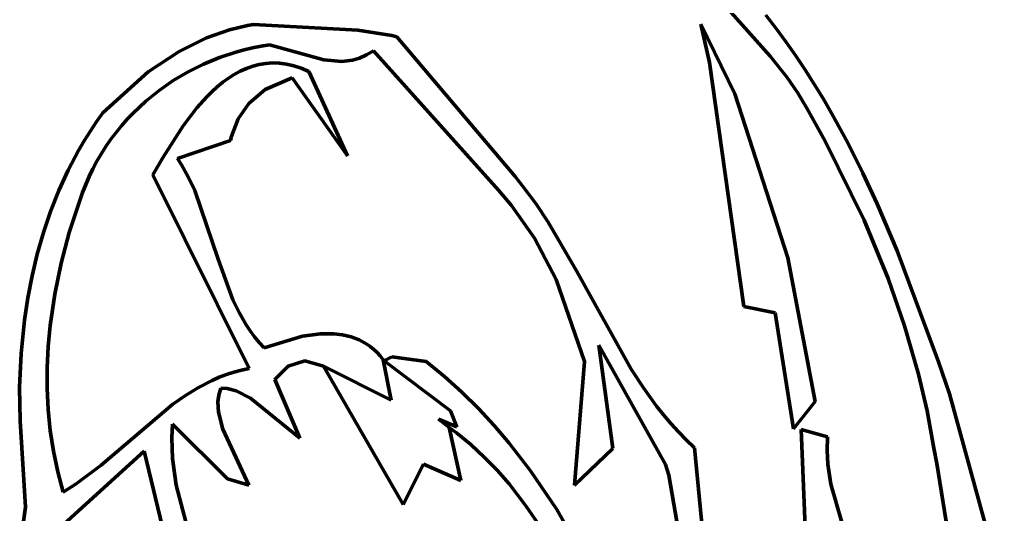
# Model space of a CAD drawing. Header units: millimetres. Extents: x 0 to 8.3, y 0 to 12.4.
# Drawn here: x 6.742 to 7.703, y 4.005 to 4.489 of the extents above; entities that cross this region are included whole.
import ezdxf

# ---------------------------------------------------------------- set-up
doc = ezdxf.new("R2010")
doc.units = ezdxf.units.MM
for name, color, linetype, lineweight in [('color#7c7c7cff', 7, 'CONTINUOUS', 100), ('color#c5c5c5ff', 7, 'CONTINUOUS', 100), ('color#ffffffff', 7, 'CONTINUOUS', 100)]:
    doc.layers.add(name, color=color, linetype=linetype, lineweight=lineweight)

msp = doc.modelspace()

# ---------------------------------------------------------------- linework, layer by layer
at = {"layer": 'color#7c7c7cff'}
for p, q in [((7.47613, 4.45318), (7.39878, 4.5396)), ((7.47177, 4.49311), (7.48192, 4.48007)), ((6.94708, 4.47893), (6.96454, 4.48307)), ((6.96454, 4.48307), (6.97046, 4.48408)), ((6.97046, 4.48408), (7.07268, 4.47847)), ((7.40837, 4.48458), (7.44153, 4.4164)), ((7.41661, 4.44684), (7.40837, 4.48458)), ((6.92454, 4.47101), (6.94708, 4.47893)), ((7.07268, 4.47847), (7.10599, 4.47334)), ((7.10599, 4.47334), (7.11065, 4.47207)), ((7.11065, 4.47207), (7.2266, 4.33531)), ((7.48192, 4.48007), (7.49173, 4.4668)), ((6.89766, 4.45775), (6.92454, 4.47101)), ((6.9779, 4.46283), (6.96959, 4.46123)), ((6.98627, 4.46411), (6.9779, 4.46283)), ((7.0393, 4.44951), (6.98627, 4.46411)), ((7.49173, 4.4668), (7.50122, 4.45331)), ((6.86751, 4.43778), (6.89766, 4.45775)), ((6.95319, 4.45711), (6.93716, 4.45181)), ((6.96135, 4.45932), (6.95319, 4.45711)), ((6.96959, 4.46123), (6.96135, 4.45932)), ((7.08124, 4.45433), (7.07433, 4.45132)), ((7.08811, 4.45848), (7.08124, 4.45433)), ((7.21034, 4.32199), (7.08811, 4.45848)), ((7.49267, 4.4322), (7.47613, 4.45318)), ((7.50122, 4.45331), (7.51039, 4.43961)), ((6.92156, 4.44536), (6.90648, 4.4378)), ((6.93716, 4.45181), (6.92156, 4.44536)), ((6.96356, 4.44116), (6.96972, 4.44336)), ((6.96972, 4.44336), (6.97603, 4.44501)), ((6.97603, 4.44501), (6.9825, 4.44607)), ((6.9825, 4.44607), (6.98913, 4.44651)), ((6.98913, 4.44651), (6.99592, 4.44629)), ((6.99592, 4.44629), (7.00287, 4.44537)), ((7.00287, 4.44537), (7.00998, 4.44372)), ((7.00998, 4.44372), (7.01724, 4.4413)), ((7.0569, 4.44808), (7.0393, 4.44951)), ((7.06738, 4.44935), (7.0569, 4.44808)), ((7.07433, 4.45132), (7.06738, 4.44935)), ((7.45046, 4.20813), (7.41661, 4.44684)), ((6.82297, 4.39773), (6.86751, 4.43778)), ((6.90648, 4.4378), (6.89199, 4.42919)), ((6.94602, 4.4316), (6.95171, 4.43524)), ((6.95171, 4.43524), (6.95756, 4.43844)), ((6.95756, 4.43844), (6.96356, 4.44116)), ((7.01724, 4.4413), (7.02467, 4.43808)), ((7.02467, 4.43808), (7.06236, 4.35566)), ((7.51039, 4.43961), (7.51926, 4.42571)), ((6.89199, 4.42919), (6.87816, 4.41957)), ((6.93509, 4.42314), (6.94048, 4.42755)), ((6.94048, 4.42755), (6.94602, 4.4316)), ((7.00823, 4.43184), (6.98202, 4.42046)), ((7.06236, 4.35566), (7.00823, 4.43184)), ((7.50282, 4.41754), (7.49267, 4.4322)), ((7.51926, 4.42571), (7.52784, 4.41163)), ((6.87816, 4.41957), (6.86507, 4.40898)), ((6.92477, 4.41333), (6.92986, 4.41838)), ((6.92986, 4.41838), (6.93509, 4.42314)), ((6.98202, 4.42046), (6.96584, 4.40686)), ((7.44153, 4.4164), (7.49323, 4.25582)), ((7.51208, 4.40221), (7.50282, 4.41754)), ((6.86507, 4.40898), (6.8528, 4.39747)), ((6.91505, 4.40248), (6.92477, 4.41333)), ((6.96584, 4.40686), (6.95546, 4.39191)), ((7.52784, 4.41163), (7.53614, 4.39736)), ((6.81662, 4.38874), (6.82297, 4.39773)), ((6.8528, 4.39747), (6.84699, 4.39138)), ((6.90159, 4.38486), (6.91505, 4.40248)), ((7.52993, 4.36998), (7.51208, 4.40221)), ((7.53614, 4.39736), (7.55195, 4.36835)), ((6.81057, 4.37959), (6.81662, 4.38874)), ((6.84142, 4.38508), (6.83609, 4.37857)), ((6.84699, 4.39138), (6.84142, 4.38508)), ((6.88206, 4.35434), (6.90159, 4.38486)), ((6.95546, 4.39191), (6.94875, 4.37394)), ((6.80479, 4.37029), (6.81057, 4.37959)), ((6.83609, 4.37857), (6.83101, 4.37185)), ((6.7993, 4.36083), (6.80479, 4.37029)), ((6.83101, 4.37185), (6.82619, 4.36494)), ((6.94802, 4.37066), (6.89603, 4.35289)), ((6.94875, 4.37394), (6.94802, 4.37066)), ((7.56797, 4.29271), (7.52993, 4.36998)), ((7.55195, 4.36835), (7.56679, 4.33877)), ((6.78913, 4.34149), (6.7993, 4.36083)), ((6.82164, 4.35784), (6.81737, 4.35056)), ((6.82619, 4.36494), (6.82164, 4.35784)), ((6.81737, 4.35056), (6.81339, 4.34309)), ((6.87205, 4.33693), (6.88206, 4.35434)), ((6.89603, 4.35289), (6.89996, 4.34692)), ((6.89996, 4.34692), (6.90699, 4.33459)), ((6.78004, 4.32164), (6.78913, 4.34149)), ((6.81339, 4.34309), (6.80971, 4.33545)), ((6.96635, 4.14768), (6.87205, 4.33693)), ((7.56679, 4.33877), (7.58075, 4.3087)), ((6.80634, 4.32764), (6.80329, 4.31966)), ((6.80971, 4.33545), (6.80634, 4.32764)), ((6.90699, 4.33459), (6.91308, 4.32182)), ((7.2266, 4.33531), (7.23357, 4.32677)), ((6.77199, 4.30134), (6.78004, 4.32164)), ((6.80329, 4.31966), (6.7903, 4.28071)), ((6.91308, 4.32182), (6.93594, 4.25468)), ((7.22314, 4.30705), (7.21034, 4.32199)), ((7.23357, 4.32677), (7.24671, 4.30912)), ((7.24671, 4.30912), (7.25892, 4.29085)), ((7.58075, 4.3087), (7.60025, 4.26287)), ((6.76495, 4.28063), (6.77199, 4.30134)), ((7.24554, 4.27503), (7.22314, 4.30705)), ((7.25892, 4.29085), (7.28668, 4.24325)), ((7.59145, 4.23582), (7.56797, 4.29271)), ((6.75891, 4.25959), (6.76495, 4.28063)), ((6.7903, 4.28071), (6.78231, 4.25081)), ((7.26676, 4.23474), (7.24554, 4.27503)), ((7.60025, 4.26287), (7.64074, 4.15414)), ((6.75382, 4.23825), (6.75891, 4.25959)), ((6.78231, 4.25081), (6.77599, 4.22045)), ((6.93594, 4.25468), (6.95039, 4.21497)), ((7.49323, 4.25582), (7.51996, 4.11552)), ((7.28668, 4.24325), (7.34019, 4.14691)), ((6.74966, 4.21669), (6.75382, 4.23825)), ((7.29449, 4.15459), (7.26676, 4.23474)), ((7.60762, 4.18936), (7.59145, 4.23582)), ((6.74639, 4.19496), (6.74966, 4.21669)), ((6.77599, 4.22045), (6.77149, 4.18979)), ((6.95039, 4.21497), (6.95646, 4.20236)), ((6.95646, 4.20236), (6.96348, 4.19023)), ((7.48087, 4.20216), (7.45046, 4.20813)), ((7.49896, 4.08862), (7.48087, 4.20216)), ((6.74312, 4.16218), (6.74639, 4.19496)), ((6.77149, 4.18979), (6.76958, 4.16924)), ((6.96348, 4.19023), (6.96739, 4.18436)), ((6.96739, 4.18436), (6.97162, 4.17865)), ((7.62121, 4.1421), (7.60762, 4.18936)), ((6.97162, 4.17865), (6.97617, 4.1731)), ((6.98108, 4.16772), (7.01862, 4.1794)), ((7.01862, 4.1794), (7.03624, 4.18168)), ((7.03624, 4.18168), (7.04929, 4.18161)), ((7.04929, 4.18161), (7.05777, 4.18055)), ((7.05777, 4.18055), (7.06598, 4.17859)), ((7.06598, 4.17859), (7.07384, 4.17563)), ((7.07384, 4.17563), (7.08127, 4.17158)), ((6.76958, 4.16924), (6.76858, 4.14865)), ((6.97617, 4.1731), (6.98108, 4.16772)), ((7.08127, 4.17158), (7.08481, 4.16913)), ((7.08481, 4.16913), (7.08821, 4.16637)), ((7.08821, 4.16637), (7.09147, 4.1633)), ((7.37366, 4.05364), (7.30846, 4.17052)), ((7.30846, 4.17052), (7.32205, 4.06951)), ((6.74171, 4.12933), (6.74312, 4.16218)), ((7.02064, 4.15501), (7.00433, 4.15001)), ((7.03916, 4.15002), (7.02064, 4.15501)), ((7.09147, 4.1633), (7.09457, 4.15991)), ((7.09457, 4.15991), (7.0975, 4.15618)), ((7.0975, 4.15618), (7.10533, 4.11681)), ((7.09834, 4.15528), (7.10587, 4.15895)), ((7.16339, 4.10608), (7.09834, 4.15528)), ((7.10587, 4.15895), (7.13952, 4.15441)), ((7.13952, 4.15441), (7.15741, 4.13994)), ((7.28469, 4.03341), (7.29449, 4.15459)), ((7.64074, 4.15414), (7.65145, 4.12301)), ((6.76858, 4.14865), (6.76855, 4.12806)), ((6.95123, 4.14409), (6.95868, 4.14608)), ((6.95868, 4.14608), (6.96635, 4.14768)), ((7.00433, 4.15001), (6.99154, 4.13697)), ((7.10533, 4.11681), (7.03916, 4.15002)), ((7.34019, 4.14691), (7.35216, 4.12858)), ((6.91668, 4.12921), (6.93, 4.13606)), ((6.93, 4.13606), (6.9369, 4.13906)), ((6.9369, 4.13906), (6.94397, 4.14174)), ((6.94397, 4.14174), (6.95123, 4.14409)), ((6.99154, 4.13697), (7.01599, 4.07953)), ((7.15741, 4.13994), (7.17442, 4.12465)), ((7.62955, 4.10616), (7.62121, 4.1421)), ((6.74206, 4.09662), (6.74171, 4.12933)), ((6.76855, 4.12806), (6.76953, 4.10752)), ((6.9039, 4.12136), (6.91668, 4.12921)), ((6.93843, 4.12847), (6.93659, 4.12167)), ((6.94474, 4.12803), (6.93843, 4.12847)), ((6.95369, 4.12578), (6.94474, 4.12803)), ((6.96753, 4.11864), (6.95369, 4.12578)), ((7.35216, 4.12858), (7.36499, 4.11087)), ((6.89156, 4.11268), (6.9039, 4.12136)), ((6.93659, 4.12167), (6.93578, 4.11493)), ((7.01599, 4.07953), (6.96753, 4.11864)), ((7.17442, 4.12465), (7.19061, 4.1086)), ((7.51996, 4.11552), (7.49896, 4.08862)), ((7.65145, 4.12301), (7.70327, 3.93466)), ((6.76953, 4.10752), (6.77155, 4.08706)), ((6.82141, 4.0532), (6.89156, 4.11268)), ((6.93578, 4.11493), (6.93623, 4.10489)), ((7.16952, 4.09052), (7.16339, 4.10608)), ((7.19061, 4.1086), (7.20603, 4.09187)), ((7.36499, 4.11087), (7.37179, 4.10229)), ((7.63618, 4.06981), (7.62955, 4.10616)), ((6.74737, 4.01213), (6.74206, 4.09662)), ((6.93623, 4.10489), (6.9405, 4.08835)), ((7.16201, 4.09007), (7.15161, 4.09819)), ((7.15161, 4.09819), (7.16952, 4.09052)), ((7.37179, 4.10229), (7.37887, 4.09391)), ((6.77155, 4.08706), (6.77468, 4.06672)), ((6.89127, 4.09328), (6.89059, 4.07975)), ((6.94507, 4.03988), (6.89127, 4.09328)), ((6.9405, 4.08835), (6.9658, 4.03361)), ((7.16924, 4.08465), (7.16201, 4.09007)), ((7.20603, 4.09187), (7.22073, 4.07451)), ((7.37887, 4.09391), (7.38627, 4.08576)), ((7.50658, 4.08782), (7.53222, 4.08084)), ((7.51043, 3.99239), (7.50658, 4.08782)), ((6.89059, 4.07975), (6.89125, 4.05971)), ((7.18314, 4.07323), (7.16924, 4.08465)), ((7.38627, 4.08576), (7.39399, 4.07784)), ((7.39399, 4.07784), (7.40207, 4.07017)), ((7.53222, 4.08084), (7.53179, 4.06736)), ((7.19632, 4.06106), (7.18314, 4.07323)), ((7.22073, 4.07451), (7.24156, 4.04744)), ((7.32205, 4.06951), (7.28469, 4.03341)), ((7.40207, 4.07017), (7.41221, 3.96631)), ((7.63909, 4.05488), (7.63618, 4.06981)), ((6.77468, 4.06672), (6.77894, 4.04654)), ((6.86346, 4.06685), (6.78503, 3.99547)), ((6.88392, 3.98293), (6.86346, 4.06685)), ((6.89125, 4.05971), (6.89471, 4.0334)), ((7.2088, 4.04821), (7.19632, 4.06106)), ((7.53179, 4.06736), (7.53249, 4.05406)), ((6.79714, 4.03474), (6.82141, 4.0532)), ((7.2206, 4.03473), (7.2088, 4.04821)), ((7.37683, 4.04318), (7.37366, 4.05364)), ((7.53249, 4.05406), (7.53533, 4.03438)), ((7.65112, 3.97972), (7.63909, 4.05488)), ((6.77894, 4.04654), (6.78439, 4.02656)), ((6.9658, 4.03361), (6.94507, 4.03988)), ((7.24156, 4.04744), (7.26733, 4.00973)), ((7.39288, 3.95053), (7.37683, 4.04318)), ((6.78439, 4.02656), (6.79714, 4.03474)), ((6.89471, 4.0334), (6.92951, 3.90461)), ((7.23712, 4.01346), (7.2206, 4.03473)), ((7.53533, 4.03438), (7.55981, 3.95089)), ((6.7451, 3.99559), (6.74737, 4.01213)), ((7.2523, 3.99111), (7.23712, 4.01346)), ((7.26733, 4.00973), (7.3349, 3.89045))]:
    msp.add_line(p, q, dxfattribs=at)
at = {"layer": 'color#c5c5c5ff'}
for p, q in [((7.10533, 4.11681), (7.0975, 4.15618)), ((7.0975, 4.15618), (7.09834, 4.15528)), ((7.09834, 4.15528), (7.16339, 4.10608)), ((7.03916, 4.15002), (7.10533, 4.11681)), ((7.11709, 4.01462), (7.03916, 4.15002)), ((7.16339, 4.10608), (7.16952, 4.09052)), ((7.16952, 4.09052), (7.15161, 4.09819)), ((7.15161, 4.09819), (7.16201, 4.09007)), ((7.16201, 4.09007), (7.17352, 4.03805)), ((7.13676, 4.05404), (7.11709, 4.01462)), ((7.17352, 4.03805), (7.13676, 4.05404))]:
    msp.add_line(p, q, dxfattribs=at)
at = {"layer": 'color#ffffffff'}
for p, q in [((7.39878, 4.5396), (7.47613, 4.45318)), ((7.48192, 4.48007), (7.47177, 4.49311)), ((6.96454, 4.48307), (6.94708, 4.47893)), ((6.97046, 4.48408), (6.96454, 4.48307)), ((7.07268, 4.47847), (6.97046, 4.48408)), ((7.40837, 4.48458), (7.41661, 4.44684)), ((7.44153, 4.4164), (7.40837, 4.48458)), ((6.94708, 4.47893), (6.92454, 4.47101)), ((7.10599, 4.47334), (7.07268, 4.47847)), ((7.11065, 4.47207), (7.10599, 4.47334)), ((7.2266, 4.33531), (7.11065, 4.47207)), ((7.49173, 4.4668), (7.48192, 4.48007)), ((6.92454, 4.47101), (6.89766, 4.45775)), ((6.96959, 4.46123), (6.9779, 4.46283)), ((6.9779, 4.46283), (6.98627, 4.46411)), ((6.98627, 4.46411), (7.0393, 4.44951)), ((7.50122, 4.45331), (7.49173, 4.4668)), ((6.89766, 4.45775), (6.86751, 4.43778)), ((6.93716, 4.45181), (6.95319, 4.45711)), ((6.95319, 4.45711), (6.96135, 4.45932)), ((6.96135, 4.45932), (6.96959, 4.46123)), ((7.07433, 4.45132), (7.08124, 4.45433)), ((7.08124, 4.45433), (7.08811, 4.45848)), ((7.08811, 4.45848), (7.21034, 4.32199)), ((7.47613, 4.45318), (7.49267, 4.4322)), ((7.51039, 4.43961), (7.50122, 4.45331)), ((6.90648, 4.4378), (6.92156, 4.44536)), ((6.92156, 4.44536), (6.93716, 4.45181)), ((6.96972, 4.44336), (6.96356, 4.44116)), ((6.97603, 4.44501), (6.96972, 4.44336)), ((6.9825, 4.44607), (6.97603, 4.44501)), ((6.98913, 4.44651), (6.9825, 4.44607)), ((6.99592, 4.44629), (6.98913, 4.44651)), ((7.00287, 4.44537), (6.99592, 4.44629)), ((7.00998, 4.44372), (7.00287, 4.44537)), ((7.01724, 4.4413), (7.00998, 4.44372)), ((7.0393, 4.44951), (7.0569, 4.44808)), ((7.0569, 4.44808), (7.06738, 4.44935)), ((7.06738, 4.44935), (7.07433, 4.45132)), ((7.41661, 4.44684), (7.45046, 4.20813)), ((6.86751, 4.43778), (6.82297, 4.39773)), ((6.89199, 4.42919), (6.90648, 4.4378)), ((6.95171, 4.43524), (6.94602, 4.4316)), ((6.95756, 4.43844), (6.95171, 4.43524)), ((6.96356, 4.44116), (6.95756, 4.43844)), ((7.02467, 4.43808), (7.01724, 4.4413)), ((7.06236, 4.35566), (7.02467, 4.43808)), ((7.51926, 4.42571), (7.51039, 4.43961)), ((6.87816, 4.41957), (6.89199, 4.42919)), ((6.94048, 4.42755), (6.93509, 4.42314)), ((6.94602, 4.4316), (6.94048, 4.42755)), ((6.98202, 4.42046), (7.00823, 4.43184)), ((7.00823, 4.43184), (7.06236, 4.35566)), ((7.49267, 4.4322), (7.50282, 4.41754)), ((7.52784, 4.41163), (7.51926, 4.42571)), ((6.86507, 4.40898), (6.87816, 4.41957)), ((6.92986, 4.41838), (6.92477, 4.41333)), ((6.93509, 4.42314), (6.92986, 4.41838)), ((6.96584, 4.40686), (6.98202, 4.42046)), ((7.49323, 4.25582), (7.44153, 4.4164)), ((7.50282, 4.41754), (7.51208, 4.40221)), ((6.8528, 4.39747), (6.86507, 4.40898)), ((6.92477, 4.41333), (6.91505, 4.40248)), ((6.95546, 4.39191), (6.96584, 4.40686)), ((7.53614, 4.39736), (7.52784, 4.41163)), ((6.82297, 4.39773), (6.81662, 4.38874)), ((6.84699, 4.39138), (6.8528, 4.39747)), ((6.91505, 4.40248), (6.90159, 4.38486)), ((7.51208, 4.40221), (7.52993, 4.36998)), ((7.55195, 4.36835), (7.53614, 4.39736)), ((6.81662, 4.38874), (6.81057, 4.37959)), ((6.83609, 4.37857), (6.84142, 4.38508)), ((6.84142, 4.38508), (6.84699, 4.39138)), ((6.90159, 4.38486), (6.88206, 4.35434)), ((6.94875, 4.37394), (6.95546, 4.39191)), ((6.81057, 4.37959), (6.80479, 4.37029)), ((6.83101, 4.37185), (6.83609, 4.37857)), ((6.80479, 4.37029), (6.7993, 4.36083)), ((6.82619, 4.36494), (6.83101, 4.37185)), ((6.89603, 4.35289), (6.94802, 4.37066)), ((6.94802, 4.37066), (6.94875, 4.37394)), ((7.52993, 4.36998), (7.56797, 4.29271)), ((7.56679, 4.33877), (7.55195, 4.36835)), ((6.7993, 4.36083), (6.78913, 4.34149)), ((6.81737, 4.35056), (6.82164, 4.35784)), ((6.82164, 4.35784), (6.82619, 4.36494)), ((6.81339, 4.34309), (6.81737, 4.35056)), ((6.88206, 4.35434), (6.87205, 4.33693)), ((6.89996, 4.34692), (6.89603, 4.35289)), ((6.90699, 4.33459), (6.89996, 4.34692)), ((6.78913, 4.34149), (6.78004, 4.32164)), ((6.80971, 4.33545), (6.81339, 4.34309)), ((6.87205, 4.33693), (6.96635, 4.14768)), ((7.58075, 4.3087), (7.56679, 4.33877)), ((6.80329, 4.31966), (6.80634, 4.32764)), ((6.80634, 4.32764), (6.80971, 4.33545)), ((6.91308, 4.32182), (6.90699, 4.33459)), ((7.23357, 4.32677), (7.2266, 4.33531)), ((6.78004, 4.32164), (6.77199, 4.30134)), ((6.7903, 4.28071), (6.80329, 4.31966)), ((6.93594, 4.25468), (6.91308, 4.32182)), ((7.21034, 4.32199), (7.22314, 4.30705)), ((7.24671, 4.30912), (7.23357, 4.32677)), ((7.25892, 4.29085), (7.24671, 4.30912)), ((7.60025, 4.26287), (7.58075, 4.3087)), ((6.77199, 4.30134), (6.76495, 4.28063)), ((7.22314, 4.30705), (7.24554, 4.27503)), ((7.28668, 4.24325), (7.25892, 4.29085)), ((7.56797, 4.29271), (7.59145, 4.23582)), ((6.76495, 4.28063), (6.75891, 4.25959)), ((6.78231, 4.25081), (6.7903, 4.28071)), ((7.24554, 4.27503), (7.26676, 4.23474)), ((7.64074, 4.15414), (7.60025, 4.26287)), ((6.75891, 4.25959), (6.75382, 4.23825)), ((6.77599, 4.22045), (6.78231, 4.25081)), ((6.95039, 4.21497), (6.93594, 4.25468)), ((7.51996, 4.11552), (7.49323, 4.25582)), ((7.34019, 4.14691), (7.28668, 4.24325)), ((6.75382, 4.23825), (6.74966, 4.21669)), ((7.26676, 4.23474), (7.29449, 4.15459)), ((7.59145, 4.23582), (7.60762, 4.18936)), ((6.74966, 4.21669), (6.74639, 4.19496)), ((6.77149, 4.18979), (6.77599, 4.22045)), ((6.95646, 4.20236), (6.95039, 4.21497)), ((6.96348, 4.19023), (6.95646, 4.20236)), ((7.45046, 4.20813), (7.48087, 4.20216)), ((7.48087, 4.20216), (7.49896, 4.08862)), ((6.74639, 4.19496), (6.74312, 4.16218)), ((6.76958, 4.16924), (6.77149, 4.18979)), ((6.96739, 4.18436), (6.96348, 4.19023)), ((6.97162, 4.17865), (6.96739, 4.18436)), ((7.60762, 4.18936), (7.62121, 4.1421)), ((6.97617, 4.1731), (6.97162, 4.17865)), ((7.01862, 4.1794), (6.98108, 4.16772)), ((7.03624, 4.18168), (7.01862, 4.1794)), ((7.04929, 4.18161), (7.03624, 4.18168)), ((7.05777, 4.18055), (7.04929, 4.18161)), ((7.06598, 4.17859), (7.05777, 4.18055)), ((7.07384, 4.17563), (7.06598, 4.17859)), ((7.08127, 4.17158), (7.07384, 4.17563)), ((6.76858, 4.14865), (6.76958, 4.16924)), ((6.98108, 4.16772), (6.97617, 4.1731)), ((7.08481, 4.16913), (7.08127, 4.17158)), ((7.08821, 4.16637), (7.08481, 4.16913)), ((7.09147, 4.1633), (7.08821, 4.16637)), ((7.32205, 4.06951), (7.30846, 4.17052)), ((7.30846, 4.17052), (7.37366, 4.05364)), ((6.74312, 4.16218), (6.74171, 4.12933)), ((7.00433, 4.15001), (7.02064, 4.15501)), ((7.02064, 4.15501), (7.03916, 4.15002)), ((7.09457, 4.15991), (7.09147, 4.1633)), ((7.0975, 4.15618), (7.09457, 4.15991)), ((7.09834, 4.15528), (7.0975, 4.15618)), ((7.10587, 4.15895), (7.09834, 4.15528)), ((7.13952, 4.15441), (7.10587, 4.15895)), ((7.15741, 4.13994), (7.13952, 4.15441)), ((7.29449, 4.15459), (7.28469, 4.03341)), ((7.65145, 4.12301), (7.64074, 4.15414)), ((6.76855, 4.12806), (6.76858, 4.14865)), ((6.95868, 4.14608), (6.95123, 4.14409)), ((6.96635, 4.14768), (6.95868, 4.14608)), ((6.99154, 4.13697), (7.00433, 4.15001)), ((7.03916, 4.15002), (7.11709, 4.01462)), ((7.35216, 4.12858), (7.34019, 4.14691)), ((6.93, 4.13606), (6.91668, 4.12921)), ((6.9369, 4.13906), (6.93, 4.13606)), ((6.94397, 4.14174), (6.9369, 4.13906)), ((6.95123, 4.14409), (6.94397, 4.14174)), ((7.01599, 4.07953), (6.99154, 4.13697)), ((7.17442, 4.12465), (7.15741, 4.13994)), ((7.62121, 4.1421), (7.62955, 4.10616)), ((6.74171, 4.12933), (6.74206, 4.09662)), ((6.76953, 4.10752), (6.76855, 4.12806)), ((6.91668, 4.12921), (6.9039, 4.12136)), ((6.93659, 4.12167), (6.93843, 4.12847)), ((6.93843, 4.12847), (6.94474, 4.12803)), ((6.94474, 4.12803), (6.95369, 4.12578)), ((6.95369, 4.12578), (6.96753, 4.11864)), ((7.36499, 4.11087), (7.35216, 4.12858)), ((6.9039, 4.12136), (6.89156, 4.11268)), ((6.93578, 4.11493), (6.93659, 4.12167)), ((6.96753, 4.11864), (7.01599, 4.07953)), ((7.19061, 4.1086), (7.17442, 4.12465)), ((7.49896, 4.08862), (7.51996, 4.11552)), ((7.70327, 3.93466), (7.65145, 4.12301)), ((6.77155, 4.08706), (6.76953, 4.10752)), ((6.89156, 4.11268), (6.82141, 4.0532)), ((6.93623, 4.10489), (6.93578, 4.11493)), ((7.20603, 4.09187), (7.19061, 4.1086)), ((7.37179, 4.10229), (7.36499, 4.11087)), ((7.62955, 4.10616), (7.63618, 4.06981)), ((6.74206, 4.09662), (6.74737, 4.01213)), ((6.9405, 4.08835), (6.93623, 4.10489)), ((7.37887, 4.09391), (7.37179, 4.10229)), ((6.77468, 4.06672), (6.77155, 4.08706)), ((6.89059, 4.07975), (6.89127, 4.09328)), ((6.89127, 4.09328), (6.94507, 4.03988)), ((6.9658, 4.03361), (6.9405, 4.08835)), ((7.17352, 4.03805), (7.16201, 4.09007)), ((7.16201, 4.09007), (7.16924, 4.08465)), ((7.22073, 4.07451), (7.20603, 4.09187)), ((7.38627, 4.08576), (7.37887, 4.09391)), ((7.53222, 4.08084), (7.50658, 4.08782)), ((7.50658, 4.08782), (7.51043, 3.99239)), ((6.89125, 4.05971), (6.89059, 4.07975)), ((7.16924, 4.08465), (7.18314, 4.07323)), ((7.39399, 4.07784), (7.38627, 4.08576)), ((7.40207, 4.07017), (7.39399, 4.07784)), ((7.53179, 4.06736), (7.53222, 4.08084)), ((7.18314, 4.07323), (7.19632, 4.06106)), ((7.24156, 4.04744), (7.22073, 4.07451)), ((7.28469, 4.03341), (7.32205, 4.06951)), ((7.41221, 3.96631), (7.40207, 4.07017)), ((7.63618, 4.06981), (7.63909, 4.05488)), ((6.77894, 4.04654), (6.77468, 4.06672)), ((6.78503, 3.99547), (6.86346, 4.06685)), ((6.86346, 4.06685), (6.88392, 3.98293)), ((6.89471, 4.0334), (6.89125, 4.05971)), ((7.19632, 4.06106), (7.2088, 4.04821)), ((7.53249, 4.05406), (7.53179, 4.06736)), ((6.82141, 4.0532), (6.79714, 4.03474)), ((7.11709, 4.01462), (7.13676, 4.05404)), ((7.13676, 4.05404), (7.17352, 4.03805)), ((7.2088, 4.04821), (7.2206, 4.03473)), ((7.37366, 4.05364), (7.37683, 4.04318)), ((7.53533, 4.03438), (7.53249, 4.05406)), ((7.63909, 4.05488), (7.65112, 3.97972)), ((6.78439, 4.02656), (6.77894, 4.04654)), ((6.94507, 4.03988), (6.9658, 4.03361)), ((7.26733, 4.00973), (7.24156, 4.04744)), ((7.37683, 4.04318), (7.39288, 3.95053)), ((6.79714, 4.03474), (6.78439, 4.02656)), ((6.92951, 3.90461), (6.89471, 4.0334)), ((7.2206, 4.03473), (7.23712, 4.01346)), ((7.55981, 3.95089), (7.53533, 4.03438)), ((6.74737, 4.01213), (6.7451, 3.99559)), ((7.23712, 4.01346), (7.2523, 3.99111)), ((7.3349, 3.89045), (7.26733, 4.00973))]:
    msp.add_line(p, q, dxfattribs=at)

doc.saveas('drawing.dxf')
